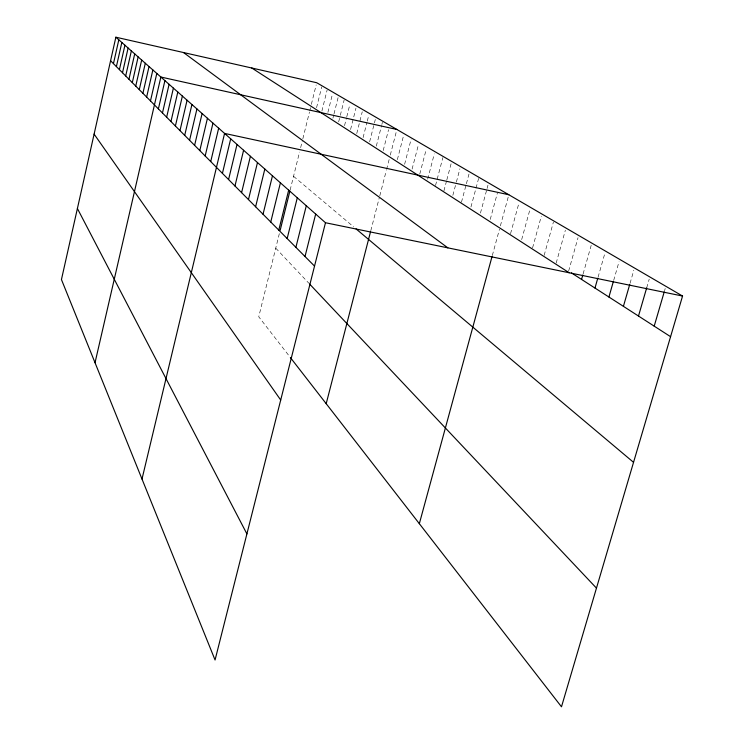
<?xml version="1.0" encoding="UTF-8"?>
<svg xmlns="http://www.w3.org/2000/svg" width="744" height="744" viewBox="0 0 744 744"><rect width="100%" height="100%" fill="white"/><g stroke="black" fill="none" stroke-linecap="round" stroke-linejoin="round"><path stroke-width="0.56" stroke-dasharray="3.72 2.79" d="M279.335 233.635L258.745 316.795L289.091 355.883M290.123 190.12L299.544 152.064M300.641 147.647L302.278 141.016M302.836 138.793L309.439 112.13M309.709 111.023L310.536 107.675M311.355 104.374L316.181 84.9M316.553 107.703L321.724 86.899M321.882 111.107L327.118 90.061M327.899 112.363L332.373 94.432M332.912 118.231L333.731 114.985M334 113.906L338.343 96.581M338.65 121.904L340.027 116.427M340.306 115.329L344.156 99.984M344.528 125.671L346.49 117.905M346.769 116.799L349.838 104.588M350.564 129.53L355.958 108.187M356.739 133.548L362.254 111.777M363.091 137.621L367.015 122.183M367.294 121.086L368.699 115.571M369.619 141.797L375.32 119.468M376.315 146.14L381.588 125.541M381.867 124.453L382.416 122.286M383.197 150.558L388.563 129.679M370.791 230.705L379.226 197.997M379.793 195.802L386.303 170.534M386.592 169.437L389.149 159.514M390.284 155.096L396.599 130.591M397.343 159.662L403.508 135.827M404.606 164.322L411.162 139.063M412.083 169.111L418.463 144.615M419.756 174.077L426.284 149.116M427.67 179.155L434.319 153.841M435.519 185.488L442.885 157.579M443.908 190.883L446.512 181.071M446.8 179.974L451.422 162.527M452.845 195.337L456.081 183.163M456.379 182.057L459.913 168.776M461.466 202.173L466.097 184.847M466.386 183.768L468.99 174.012M470.952 206.99L478.625 178.402M480.447 213.082L486.771 189.636M487.069 188.52L487.971 185.163M490.25 219.406L497.364 193.124M492.314 255.527L499.475 229.208M500.377 225.897L508.543 195.867M510.533 233.737L518.903 203.149M521.665 239.587L529.905 209.613M532.555 247.901L541.316 216.225M544.152 255.369L553.415 222.038M556.177 263.097L565.356 230.249M568.63 271.104L578.032 237.68M583.11 273.922L591.508 244.237M598.074 277.187L604.872 253.276M613.679 280.414L619.064 261.6M630.047 283.334L633.841 270.193M646.694 287.816L649.214 279.139M664.569 290.727L665.21 288.514M293.545 176.3L353.698 226.911M275.745 248.143L308.788 283.166"/><path stroke-width="1.12" d="M115.869 37.2L61.445 279.558L215.062 659.984L325.481 222.735L115.869 37.2L316.721 82.733L682.555 296.038L561.488 706.8L290.374 357.548M113.451 63.631L118.817 39.804M116.399 66.597L121.83 42.482M119.412 69.638L124.927 45.217M122.509 72.754L128.108 48.035M125.69 75.953L131.363 50.918M128.954 79.245L134.71 53.875M132.302 82.612L138.142 56.916M135.743 86.072L141.676 60.041M139.277 89.633L145.303 63.249M142.904 93.298L149.032 66.551M146.642 97.055L152.864 69.945M150.483 100.924L156.807 73.433M95.027 362.719L160.862 77.032L396.887 129.475M158.388 108.884L164.917 80.622M162.462 112.976L169.093 84.314M166.647 117.189L173.389 88.118M170.953 121.532L177.816 92.033M175.398 126.006L182.382 96.069M179.974 130.618L187.079 100.235M184.698 135.371L191.933 104.523M189.571 140.281L196.937 108.959M194.603 145.34L202.108 113.534M199.801 150.576L207.446 118.259M205.167 155.989L212.961 123.141M210.719 161.578L218.671 128.191M142.002 479.043L224.576 133.418L508.849 194.751M222.419 173.352L230.696 138.83M228.575 179.555L237.029 144.438M234.965 185.991L243.595 150.251M241.586 192.659L250.403 156.277M248.468 199.578L257.48 162.536M255.611 206.767L264.827 169.046M263.032 214.244L272.462 175.798M270.751 222.019L280.404 182.838M278.786 230.11L288.681 190.157M280.172 230.287L289.853 191.18M287.165 238.545L297.302 197.783M295.898 247.343L306.296 205.744M305.012 256.513L315.679 214.049M326.197 403.685L370.512 231.793M419.337 523.683L492.017 256.615M581.557 279.418L582.803 275.02M594.977 288.049L597.758 278.275M608.918 297.023L613.354 281.52M623.416 306.342L629.731 284.431M638.491 316.042L646.694 287.816M654.199 326.151L664.243 291.834M325.481 222.735L682.555 296.038M571.401 272.89L670.577 336.679M251.788 68.011L569.179 272.76M183.517 52.536L447.86 247.854M356.106 228.938L633.535 462.331M110.577 60.738L314.535 266.101M309.56 283.994L596.465 588.123M94.107 134.125L280.711 400.039M77.404 208.515L246.906 533.904"/></g></svg>
